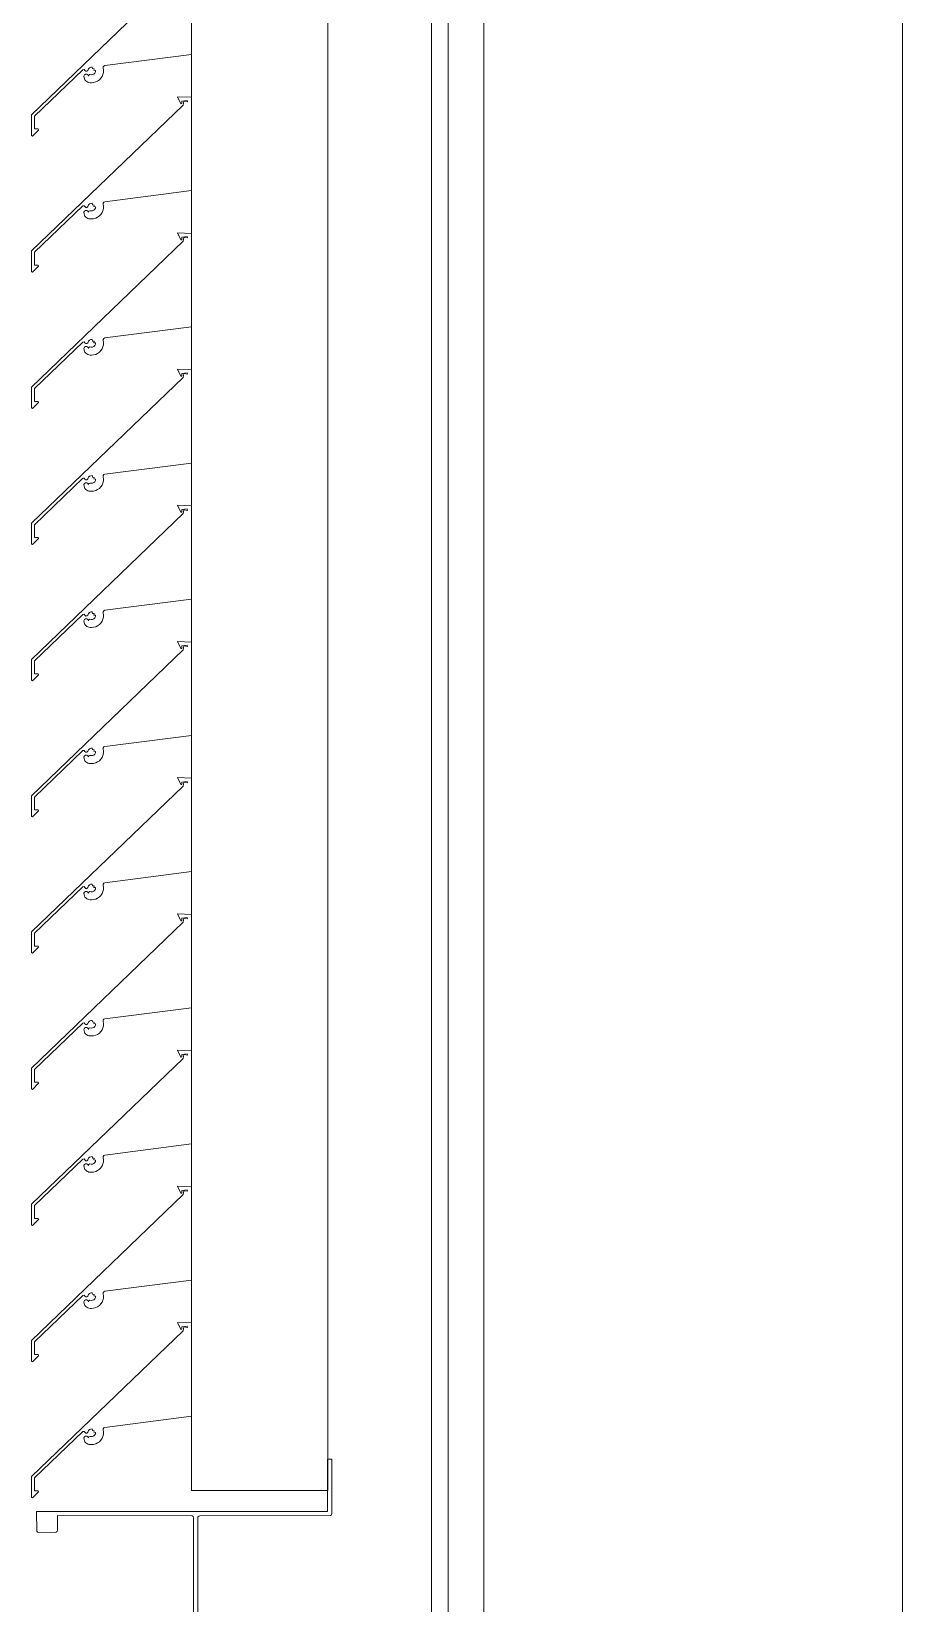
# Model space of a CAD drawing. Header units: millimetres. Extents: x -220592 to 404889, y -217665 to 38245.
# Drawn here: x -806.58 to -802.42, y -1181.15 to -1173.65 of the extents above; entities that cross this region are included whole.
import ezdxf

# ---------------------------------------------------------------- set-up
doc = ezdxf.new("R2010")
doc.units = ezdxf.units.MM
doc.linetypes.add('XKITLINE00', pattern=[0])
doc.layers.add('Part', color=7, linetype='Continuous', lineweight=0)

# ---------------------------------------------------------------- blocks, each defined once
blk = doc.blocks.new('*A15047')
at = {"layer": 'Part', "color": 7, "linetype": 'XKITLINE00', "lineweight": 0}
for p, q in [((8.69, 356.643483), (8.69, 102.780027)), ((6.69, 102.780027), (6.69, 273.099959))]:
    blk.add_line(p, q, dxfattribs=at)
blk = doc.blocks.new('*A15048')
at = {"layer": 'Part', "color": 7, "linetype": 'XKITLINE00', "lineweight": 0}
for p, q in [((6.439864, 241.4), (6.439864, 214.15)), ((6.519864, 214.15), (6.519864, 241.4))]:
    blk.add_line(p, q, dxfattribs=at)
blk = doc.blocks.new('*A15804')
at = {"layer": 'Part', "color": 7, "linetype": 'XKITLINE00', "lineweight": 0}
for p, q in [((5.255094, 230.527984), (4.529972, 229.831738)), ((5.294696, 230.565326), (5.227201, 230.56794)), ((5.227201, 230.56794), (5.242736, 230.534453)), ((5.242736, 230.534453), (5.247859, 230.534865)), ((5.247859, 230.534865), (5.247988, 230.547056)), ((5.247988, 230.547056), (5.272971, 230.550196)), ((5.257991, 230.546527), (5.255094, 230.527984)), ((5.275007, 230.543623), (5.257991, 230.546527)), ((5.272971, 230.550196), (5.275007, 230.543623)), ((4.807159, 230.056108), (4.813235, 230.058898)), ((4.813235, 230.058898), (4.819907, 230.05932)), ((4.819907, 230.05932), (4.822229, 230.05193)), ((4.872437, 230.054354), (4.872676, 230.059876)), ((4.872676, 230.059876), (4.875813, 230.064428)), ((4.875813, 230.064428), (4.880888, 230.066618)), ((4.880888, 230.066618), (5.294696, 230.119622)), ((4.545007, 229.825371), (4.776023, 230.046774)), ((4.776023, 230.046774), (4.781182, 230.047866)), ((4.78333, 230.021956), (4.78069, 230.016482)), ((4.78069, 230.016482), (4.781186, 230.008712)), ((4.781182, 230.047866), (4.784837, 230.043239)), ((4.781186, 230.008712), (4.782921, 230.003216)), ((4.782921, 230.003216), (4.785675, 229.998153)), ((4.788474, 230.025193), (4.78333, 230.021956)), ((4.784837, 230.043239), (4.789301, 230.039385)), ((4.785675, 229.998153), (4.789347, 229.99371)), ((4.794552, 230.025205), (4.788474, 230.025193)), ((4.789301, 230.039385), (4.795195, 230.039591)), ((4.789347, 229.99371), (4.7938, 229.990052)), ((4.7938, 229.990052), (4.79887, 229.987312)), ((4.799708, 230.021987), (4.794552, 230.025205)), ((4.795195, 230.039591), (4.799378, 230.043748)), ((4.79887, 229.987312), (4.804371, 229.985593)), ((4.799378, 230.043748), (4.802492, 230.051322)), ((4.80265, 230.016515), (4.799708, 230.021987)), ((4.802492, 230.051322), (4.807159, 230.056108)), ((4.80468, 230.021496), (4.80265, 230.016515)), ((4.804371, 229.985593), (4.810099, 229.984957)), ((4.809491, 230.023903), (4.80468, 230.021496)), ((4.815409, 230.022998), (4.809491, 230.023903)), ((4.810099, 229.984957), (4.816898, 229.984859)), ((4.821909, 230.023342), (4.815409, 230.022998)), ((4.816898, 229.984859), (4.827111, 229.985644)), ((4.827877, 230.02594), (4.821909, 230.023342)), ((4.822229, 230.05193), (4.829394, 230.050986)), ((4.827111, 229.985644), (4.837012, 229.988267)), ((4.832559, 230.030462), (4.827877, 230.02594)), ((4.829394, 230.050986), (4.828225, 230.043926)), ((4.828225, 230.043926), (4.83593, 230.04282)), ((4.835361, 230.036336), (4.832559, 230.030462)), ((4.83593, 230.04282), (4.835361, 230.036336)), ((4.837012, 229.988267), (4.846275, 229.99264)), ((4.846275, 229.99264), (4.854591, 229.998618)), ((4.854591, 229.998618), (4.861687, 230.006005)), ((4.861687, 230.006005), (4.867327, 230.014555)), ((4.867327, 230.014555), (4.871325, 230.023985)), ((4.871325, 230.023985), (4.873548, 230.033984)), ((4.873923, 230.04422), (4.872437, 230.054354)), ((4.873548, 230.033984), (4.873923, 230.04422)), ((4.529972, 229.831738), (4.530525, 229.732587)), ((4.535206, 229.730119), (4.563855, 229.759007)), ((4.54535, 229.764025), (4.545007, 229.825371)), ((4.56277, 229.763928), (4.54535, 229.764025)), ((4.563855, 229.759007), (4.56277, 229.763928)), ((4.530525, 229.732587), (4.535206, 229.730119))]:
    blk.add_line(p, q, dxfattribs=at)
blk = doc.blocks.new('*A15805')
at = {"layer": 'Part', "color": 7, "linetype": 'XKITLINE00', "lineweight": 0}
for p, q in [((5.294696, 229.915326), (5.227201, 229.91794)), ((5.227201, 229.91794), (5.242736, 229.884453)), ((5.255094, 229.877984), (4.529972, 229.181738)), ((5.242736, 229.884453), (5.247859, 229.884865)), ((5.247859, 229.884865), (5.247988, 229.897056)), ((5.247988, 229.897056), (5.272971, 229.900196)), ((5.257991, 229.896527), (5.255094, 229.877984)), ((5.275007, 229.893623), (5.257991, 229.896527)), ((5.272971, 229.900196), (5.275007, 229.893623)), ((4.880888, 229.416618), (5.294696, 229.469622)), ((4.545007, 229.175371), (4.776023, 229.396774)), ((4.776023, 229.396774), (4.781182, 229.397866)), ((4.781182, 229.397866), (4.784837, 229.393239)), ((4.784837, 229.393239), (4.789301, 229.389385)), ((4.789301, 229.389385), (4.795195, 229.389591)), ((4.795195, 229.389591), (4.799378, 229.393748)), ((4.799378, 229.393748), (4.802492, 229.401322)), ((4.802492, 229.401322), (4.807159, 229.406108)), ((4.807159, 229.406108), (4.813235, 229.408898)), ((4.813235, 229.408898), (4.819907, 229.40932)), ((4.819907, 229.40932), (4.822229, 229.40193)), ((4.822229, 229.40193), (4.829394, 229.400986)), ((4.829394, 229.400986), (4.828225, 229.393926)), ((4.828225, 229.393926), (4.83593, 229.39282)), ((4.835361, 229.386336), (4.832559, 229.380462)), ((4.83593, 229.39282), (4.835361, 229.386336)), ((4.871325, 229.373985), (4.873548, 229.383984)), ((4.872437, 229.404354), (4.872676, 229.409876)), ((4.873923, 229.39422), (4.872437, 229.404354)), ((4.872676, 229.409876), (4.875813, 229.414428)), ((4.873548, 229.383984), (4.873923, 229.39422)), ((4.875813, 229.414428), (4.880888, 229.416618)), ((4.78333, 229.371956), (4.78069, 229.366482)), ((4.78069, 229.366482), (4.781186, 229.358712)), ((4.781186, 229.358712), (4.782921, 229.353216)), ((4.782921, 229.353216), (4.785675, 229.348153)), ((4.788474, 229.375193), (4.78333, 229.371956)), ((4.785675, 229.348153), (4.789347, 229.34371)), ((4.794552, 229.375205), (4.788474, 229.375193)), ((4.789347, 229.34371), (4.7938, 229.340052)), ((4.7938, 229.340052), (4.79887, 229.337312)), ((4.799708, 229.371987), (4.794552, 229.375205)), ((4.79887, 229.337312), (4.804371, 229.335593)), ((4.80265, 229.366515), (4.799708, 229.371987)), ((4.80468, 229.371496), (4.80265, 229.366515)), ((4.804371, 229.335593), (4.810099, 229.334957)), ((4.809491, 229.373903), (4.80468, 229.371496)), ((4.815409, 229.372998), (4.809491, 229.373903)), ((4.810099, 229.334957), (4.816898, 229.334859)), ((4.821909, 229.373342), (4.815409, 229.372998)), ((4.816898, 229.334859), (4.827111, 229.335644)), ((4.827877, 229.37594), (4.821909, 229.373342)), ((4.827111, 229.335644), (4.837012, 229.338267)), ((4.832559, 229.380462), (4.827877, 229.37594)), ((4.837012, 229.338267), (4.846275, 229.34264)), ((4.846275, 229.34264), (4.854591, 229.348618)), ((4.854591, 229.348618), (4.861687, 229.356005)), ((4.861687, 229.356005), (4.867327, 229.364555)), ((4.867327, 229.364555), (4.871325, 229.373985)), ((4.529972, 229.181738), (4.530525, 229.082587)), ((4.54535, 229.114025), (4.545007, 229.175371)), ((4.535206, 229.080119), (4.563855, 229.109007)), ((4.56277, 229.113928), (4.54535, 229.114025)), ((4.563855, 229.109007), (4.56277, 229.113928)), ((4.530525, 229.082587), (4.535206, 229.080119))]:
    blk.add_line(p, q, dxfattribs=at)
blk = doc.blocks.new('*A15806')
at = {"layer": 'Part', "color": 7, "linetype": 'XKITLINE00', "lineweight": 0}
for p, q in [((5.294696, 229.265326), (5.227201, 229.26794)), ((5.227201, 229.26794), (5.242736, 229.234453)), ((5.242736, 229.234453), (5.247859, 229.234865)), ((5.247859, 229.234865), (5.247988, 229.247056)), ((5.247988, 229.247056), (5.272971, 229.250196)), ((5.257991, 229.246527), (5.255094, 229.227984)), ((5.275007, 229.243623), (5.257991, 229.246527)), ((5.272971, 229.250196), (5.275007, 229.243623)), ((5.255094, 229.227984), (4.529972, 228.531738)), ((4.880888, 228.766618), (5.294696, 228.819622)), ((4.545007, 228.525371), (4.776023, 228.746774)), ((4.776023, 228.746774), (4.781182, 228.747866)), ((4.78333, 228.721956), (4.78069, 228.716482)), ((4.78069, 228.716482), (4.781186, 228.708712)), ((4.781182, 228.747866), (4.784837, 228.743239)), ((4.781186, 228.708712), (4.782921, 228.703216)), ((4.788474, 228.725193), (4.78333, 228.721956)), ((4.784837, 228.743239), (4.789301, 228.739385)), ((4.794552, 228.725205), (4.788474, 228.725193)), ((4.789301, 228.739385), (4.795195, 228.739591)), ((4.799708, 228.721987), (4.794552, 228.725205)), ((4.795195, 228.739591), (4.799378, 228.743748)), ((4.799378, 228.743748), (4.802492, 228.751322)), ((4.80265, 228.716515), (4.799708, 228.721987)), ((4.802492, 228.751322), (4.807159, 228.756108)), ((4.80468, 228.721496), (4.80265, 228.716515)), ((4.809491, 228.723903), (4.80468, 228.721496)), ((4.807159, 228.756108), (4.813235, 228.758898)), ((4.815409, 228.722998), (4.809491, 228.723903)), ((4.813235, 228.758898), (4.819907, 228.75932)), ((4.821909, 228.723342), (4.815409, 228.722998)), ((4.819907, 228.75932), (4.822229, 228.75193)), ((4.827877, 228.72594), (4.821909, 228.723342)), ((4.822229, 228.75193), (4.829394, 228.750986)), ((4.832559, 228.730462), (4.827877, 228.72594)), ((4.829394, 228.750986), (4.828225, 228.743926)), ((4.828225, 228.743926), (4.83593, 228.74282)), ((4.835361, 228.736336), (4.832559, 228.730462)), ((4.83593, 228.74282), (4.835361, 228.736336)), ((4.861687, 228.706005), (4.867327, 228.714555)), ((4.867327, 228.714555), (4.871325, 228.723985)), ((4.871325, 228.723985), (4.873548, 228.733984)), ((4.872437, 228.754354), (4.872676, 228.759876)), ((4.873923, 228.74422), (4.872437, 228.754354)), ((4.872676, 228.759876), (4.875813, 228.764428)), ((4.873548, 228.733984), (4.873923, 228.74422)), ((4.875813, 228.764428), (4.880888, 228.766618)), ((4.782921, 228.703216), (4.785675, 228.698153)), ((4.785675, 228.698153), (4.789347, 228.69371)), ((4.789347, 228.69371), (4.7938, 228.690052)), ((4.7938, 228.690052), (4.79887, 228.687312)), ((4.79887, 228.687312), (4.804371, 228.685593)), ((4.804371, 228.685593), (4.810099, 228.684957)), ((4.810099, 228.684957), (4.816898, 228.684859)), ((4.816898, 228.684859), (4.827111, 228.685644)), ((4.827111, 228.685644), (4.837012, 228.688267)), ((4.837012, 228.688267), (4.846275, 228.69264)), ((4.846275, 228.69264), (4.854591, 228.698618)), ((4.854591, 228.698618), (4.861687, 228.706005)), ((4.529972, 228.531738), (4.530525, 228.432587)), ((4.54535, 228.464025), (4.545007, 228.525371)), ((4.530525, 228.432587), (4.535206, 228.430119)), ((4.535206, 228.430119), (4.563855, 228.459007)), ((4.56277, 228.463928), (4.54535, 228.464025)), ((4.563855, 228.459007), (4.56277, 228.463928))]:
    blk.add_line(p, q, dxfattribs=at)
blk = doc.blocks.new('*A15807')
at = {"layer": 'Part', "color": 7, "linetype": 'XKITLINE00', "lineweight": 0}
for p, q in [((5.294696, 231.215326), (5.227201, 231.21794)), ((5.227201, 231.21794), (5.242736, 231.184453)), ((5.242736, 231.184453), (5.247859, 231.184865)), ((5.247859, 231.184865), (5.247988, 231.197056)), ((5.247988, 231.197056), (5.272971, 231.200196)), ((5.257991, 231.196527), (5.255094, 231.177984)), ((5.275007, 231.193623), (5.257991, 231.196527)), ((5.272971, 231.200196), (5.275007, 231.193623)), ((5.255094, 231.177984), (4.529972, 230.481738)), ((4.880888, 230.716618), (5.294696, 230.769622)), ((4.545007, 230.475371), (4.776023, 230.696774)), ((4.776023, 230.696774), (4.781182, 230.697866)), ((4.78333, 230.671956), (4.78069, 230.666482)), ((4.78069, 230.666482), (4.781186, 230.658712)), ((4.781182, 230.697866), (4.784837, 230.693239)), ((4.788474, 230.675193), (4.78333, 230.671956)), ((4.784837, 230.693239), (4.789301, 230.689385)), ((4.794552, 230.675205), (4.788474, 230.675193)), ((4.789301, 230.689385), (4.795195, 230.689591)), ((4.799708, 230.671987), (4.794552, 230.675205)), ((4.795195, 230.689591), (4.799378, 230.693748)), ((4.799378, 230.693748), (4.802492, 230.701322)), ((4.80265, 230.666515), (4.799708, 230.671987)), ((4.802492, 230.701322), (4.807159, 230.706108)), ((4.80468, 230.671496), (4.80265, 230.666515)), ((4.809491, 230.673903), (4.80468, 230.671496)), ((4.807159, 230.706108), (4.813235, 230.708898)), ((4.815409, 230.672998), (4.809491, 230.673903)), ((4.813235, 230.708898), (4.819907, 230.70932)), ((4.821909, 230.673342), (4.815409, 230.672998)), ((4.819907, 230.70932), (4.822229, 230.70193)), ((4.827877, 230.67594), (4.821909, 230.673342)), ((4.822229, 230.70193), (4.829394, 230.700986)), ((4.832559, 230.680462), (4.827877, 230.67594)), ((4.829394, 230.700986), (4.828225, 230.693926)), ((4.828225, 230.693926), (4.83593, 230.69282)), ((4.835361, 230.686336), (4.832559, 230.680462)), ((4.83593, 230.69282), (4.835361, 230.686336)), ((4.861687, 230.656005), (4.867327, 230.664555)), ((4.867327, 230.664555), (4.871325, 230.673985)), ((4.871325, 230.673985), (4.873548, 230.683984)), ((4.872437, 230.704354), (4.872676, 230.709876)), ((4.873923, 230.69422), (4.872437, 230.704354)), ((4.872676, 230.709876), (4.875813, 230.714428)), ((4.873548, 230.683984), (4.873923, 230.69422)), ((4.875813, 230.714428), (4.880888, 230.716618)), ((4.781186, 230.658712), (4.782921, 230.653216)), ((4.782921, 230.653216), (4.785675, 230.648153)), ((4.785675, 230.648153), (4.789347, 230.64371)), ((4.789347, 230.64371), (4.7938, 230.640052)), ((4.7938, 230.640052), (4.79887, 230.637312)), ((4.79887, 230.637312), (4.804371, 230.635593)), ((4.804371, 230.635593), (4.810099, 230.634957)), ((4.810099, 230.634957), (4.816898, 230.634859)), ((4.816898, 230.634859), (4.827111, 230.635644)), ((4.827111, 230.635644), (4.837012, 230.638267)), ((4.837012, 230.638267), (4.846275, 230.64264)), ((4.846275, 230.64264), (4.854591, 230.648618)), ((4.854591, 230.648618), (4.861687, 230.656005)), ((4.529972, 230.481738), (4.530525, 230.382587)), ((4.54535, 230.414025), (4.545007, 230.475371)), ((4.530525, 230.382587), (4.535206, 230.380119)), ((4.535206, 230.380119), (4.563855, 230.409007)), ((4.56277, 230.413928), (4.54535, 230.414025)), ((4.563855, 230.409007), (4.56277, 230.413928))]:
    blk.add_line(p, q, dxfattribs=at)
blk = doc.blocks.new('*A15808')
at = {"layer": 'Part', "color": 7, "linetype": 'XKITLINE00', "lineweight": 0}
for p, q in [((5.294696, 231.865326), (5.227201, 231.86794)), ((5.227201, 231.86794), (5.242736, 231.834453)), ((5.255094, 231.827984), (4.529972, 231.131738)), ((5.242736, 231.834453), (5.247859, 231.834865)), ((5.247859, 231.834865), (5.247988, 231.847056)), ((5.247988, 231.847056), (5.272971, 231.850196)), ((5.257991, 231.846527), (5.255094, 231.827984)), ((5.275007, 231.843623), (5.257991, 231.846527)), ((5.272971, 231.850196), (5.275007, 231.843623)), ((4.880888, 231.366618), (5.294696, 231.419622)), ((4.545007, 231.125371), (4.776023, 231.346774)), ((4.776023, 231.346774), (4.781182, 231.347866)), ((4.781182, 231.347866), (4.784837, 231.343239)), ((4.784837, 231.343239), (4.789301, 231.339385)), ((4.789301, 231.339385), (4.795195, 231.339591)), ((4.795195, 231.339591), (4.799378, 231.343748)), ((4.799378, 231.343748), (4.802492, 231.351322)), ((4.802492, 231.351322), (4.807159, 231.356108)), ((4.807159, 231.356108), (4.813235, 231.358898)), ((4.813235, 231.358898), (4.819907, 231.35932)), ((4.819907, 231.35932), (4.822229, 231.35193)), ((4.822229, 231.35193), (4.829394, 231.350986)), ((4.829394, 231.350986), (4.828225, 231.343926)), ((4.828225, 231.343926), (4.83593, 231.34282)), ((4.835361, 231.336336), (4.832559, 231.330462)), ((4.83593, 231.34282), (4.835361, 231.336336)), ((4.872437, 231.354354), (4.872676, 231.359876)), ((4.873923, 231.34422), (4.872437, 231.354354)), ((4.872676, 231.359876), (4.875813, 231.364428)), ((4.873548, 231.333984), (4.873923, 231.34422)), ((4.875813, 231.364428), (4.880888, 231.366618)), ((4.78333, 231.321956), (4.78069, 231.316482)), ((4.78069, 231.316482), (4.781186, 231.308712)), ((4.781186, 231.308712), (4.782921, 231.303216)), ((4.782921, 231.303216), (4.785675, 231.298153)), ((4.788474, 231.325193), (4.78333, 231.321956)), ((4.785675, 231.298153), (4.789347, 231.29371)), ((4.794552, 231.325205), (4.788474, 231.325193)), ((4.789347, 231.29371), (4.7938, 231.290052)), ((4.7938, 231.290052), (4.79887, 231.287312)), ((4.799708, 231.321987), (4.794552, 231.325205)), ((4.79887, 231.287312), (4.804371, 231.285593)), ((4.80265, 231.316515), (4.799708, 231.321987)), ((4.80468, 231.321496), (4.80265, 231.316515)), ((4.804371, 231.285593), (4.810099, 231.284957)), ((4.809491, 231.323903), (4.80468, 231.321496)), ((4.815409, 231.322998), (4.809491, 231.323903)), ((4.810099, 231.284957), (4.816898, 231.284859)), ((4.821909, 231.323342), (4.815409, 231.322998)), ((4.816898, 231.284859), (4.827111, 231.285644)), ((4.827877, 231.32594), (4.821909, 231.323342)), ((4.827111, 231.285644), (4.837012, 231.288267)), ((4.832559, 231.330462), (4.827877, 231.32594)), ((4.837012, 231.288267), (4.846275, 231.29264)), ((4.846275, 231.29264), (4.854591, 231.298618)), ((4.854591, 231.298618), (4.861687, 231.306005)), ((4.861687, 231.306005), (4.867327, 231.314555)), ((4.867327, 231.314555), (4.871325, 231.323985)), ((4.871325, 231.323985), (4.873548, 231.333984)), ((4.529972, 231.131738), (4.530525, 231.032587)), ((4.54535, 231.064025), (4.545007, 231.125371)), ((4.535206, 231.030119), (4.563855, 231.059007)), ((4.56277, 231.063928), (4.54535, 231.064025)), ((4.563855, 231.059007), (4.56277, 231.063928)), ((4.530525, 231.032587), (4.535206, 231.030119))]:
    blk.add_line(p, q, dxfattribs=at)
blk = doc.blocks.new('*A15809')
at = {"layer": 'Part', "color": 7, "linetype": 'XKITLINE00', "lineweight": 0}
for p, q in [((5.255094, 232.477984), (4.529972, 231.781738)), ((5.294696, 232.515326), (5.227201, 232.51794)), ((5.227201, 232.51794), (5.242736, 232.484453)), ((5.242736, 232.484453), (5.247859, 232.484865)), ((5.247859, 232.484865), (5.247988, 232.497056)), ((5.247988, 232.497056), (5.272971, 232.500196)), ((5.257991, 232.496527), (5.255094, 232.477984)), ((5.275007, 232.493623), (5.257991, 232.496527)), ((5.272971, 232.500196), (5.275007, 232.493623)), ((4.872437, 232.004354), (4.872676, 232.009876)), ((4.872676, 232.009876), (4.875813, 232.014428)), ((4.875813, 232.014428), (4.880888, 232.016618)), ((4.880888, 232.016618), (5.294696, 232.069622)), ((4.545007, 231.775371), (4.776023, 231.996774)), ((4.776023, 231.996774), (4.781182, 231.997866)), ((4.78333, 231.971956), (4.78069, 231.966482)), ((4.78069, 231.966482), (4.781186, 231.958712)), ((4.781182, 231.997866), (4.784837, 231.993239)), ((4.781186, 231.958712), (4.782921, 231.953216)), ((4.782921, 231.953216), (4.785675, 231.948153)), ((4.788474, 231.975193), (4.78333, 231.971956)), ((4.784837, 231.993239), (4.789301, 231.989385)), ((4.785675, 231.948153), (4.789347, 231.94371)), ((4.794552, 231.975205), (4.788474, 231.975193)), ((4.789301, 231.989385), (4.795195, 231.989591)), ((4.789347, 231.94371), (4.7938, 231.940052)), ((4.7938, 231.940052), (4.79887, 231.937312)), ((4.799708, 231.971987), (4.794552, 231.975205)), ((4.795195, 231.989591), (4.799378, 231.993748)), ((4.79887, 231.937312), (4.804371, 231.935593)), ((4.799378, 231.993748), (4.802492, 232.001322)), ((4.80265, 231.966515), (4.799708, 231.971987)), ((4.802492, 232.001322), (4.807159, 232.006108)), ((4.80468, 231.971496), (4.80265, 231.966515)), ((4.804371, 231.935593), (4.810099, 231.934957)), ((4.809491, 231.973903), (4.80468, 231.971496)), ((4.807159, 232.006108), (4.813235, 232.008898)), ((4.815409, 231.972998), (4.809491, 231.973903)), ((4.810099, 231.934957), (4.816898, 231.934859)), ((4.813235, 232.008898), (4.819907, 232.00932)), ((4.821909, 231.973342), (4.815409, 231.972998)), ((4.816898, 231.934859), (4.827111, 231.935644)), ((4.819907, 232.00932), (4.822229, 232.00193)), ((4.827877, 231.97594), (4.821909, 231.973342)), ((4.822229, 232.00193), (4.829394, 232.000986)), ((4.827111, 231.935644), (4.837012, 231.938267)), ((4.832559, 231.980462), (4.827877, 231.97594)), ((4.829394, 232.000986), (4.828225, 231.993926)), ((4.828225, 231.993926), (4.83593, 231.99282)), ((4.835361, 231.986336), (4.832559, 231.980462)), ((4.83593, 231.99282), (4.835361, 231.986336)), ((4.837012, 231.938267), (4.846275, 231.94264)), ((4.846275, 231.94264), (4.854591, 231.948618)), ((4.854591, 231.948618), (4.861687, 231.956005)), ((4.861687, 231.956005), (4.867327, 231.964555)), ((4.867327, 231.964555), (4.871325, 231.973985)), ((4.871325, 231.973985), (4.873548, 231.983984)), ((4.873923, 231.99422), (4.872437, 232.004354)), ((4.873548, 231.983984), (4.873923, 231.99422)), ((4.529972, 231.781738), (4.530525, 231.682587)), ((4.54535, 231.714025), (4.545007, 231.775371)), ((4.56277, 231.713928), (4.54535, 231.714025)), ((4.563855, 231.709007), (4.56277, 231.713928)), ((4.530525, 231.682587), (4.535206, 231.680119)), ((4.535206, 231.680119), (4.563855, 231.709007))]:
    blk.add_line(p, q, dxfattribs=at)
blk = doc.blocks.new('*A15810')
at = {"layer": 'Part', "color": 7, "linetype": 'XKITLINE00', "lineweight": 0}
for p, q in [((5.294696, 233.165326), (5.227201, 233.16794)), ((5.227201, 233.16794), (5.242736, 233.134453)), ((5.247859, 233.134865), (5.247988, 233.147056)), ((5.247988, 233.147056), (5.272971, 233.150196)), ((5.257991, 233.146527), (5.255094, 233.127984)), ((5.275007, 233.143623), (5.257991, 233.146527)), ((5.272971, 233.150196), (5.275007, 233.143623)), ((5.255094, 233.127984), (4.529972, 232.431738)), ((5.242736, 233.134453), (5.247859, 233.134865)), ((4.880888, 232.666618), (5.294696, 232.719622)), ((4.545007, 232.425371), (4.776023, 232.646774)), ((4.776023, 232.646774), (4.781182, 232.647866)), ((4.78333, 232.621956), (4.78069, 232.616482)), ((4.78069, 232.616482), (4.781186, 232.608712)), ((4.781182, 232.647866), (4.784837, 232.643239)), ((4.788474, 232.625193), (4.78333, 232.621956)), ((4.784837, 232.643239), (4.789301, 232.639385)), ((4.794552, 232.625205), (4.788474, 232.625193)), ((4.789301, 232.639385), (4.795195, 232.639591)), ((4.799708, 232.621987), (4.794552, 232.625205)), ((4.795195, 232.639591), (4.799378, 232.643748)), ((4.799378, 232.643748), (4.802492, 232.651322)), ((4.80265, 232.616515), (4.799708, 232.621987)), ((4.802492, 232.651322), (4.807159, 232.656108)), ((4.80468, 232.621496), (4.80265, 232.616515)), ((4.809491, 232.623903), (4.80468, 232.621496)), ((4.807159, 232.656108), (4.813235, 232.658898)), ((4.815409, 232.622998), (4.809491, 232.623903)), ((4.813235, 232.658898), (4.819907, 232.65932)), ((4.821909, 232.623342), (4.815409, 232.622998)), ((4.819907, 232.65932), (4.822229, 232.65193)), ((4.827877, 232.62594), (4.821909, 232.623342)), ((4.822229, 232.65193), (4.829394, 232.650986)), ((4.832559, 232.630462), (4.827877, 232.62594)), ((4.829394, 232.650986), (4.828225, 232.643926)), ((4.828225, 232.643926), (4.83593, 232.64282)), ((4.835361, 232.636336), (4.832559, 232.630462)), ((4.83593, 232.64282), (4.835361, 232.636336)), ((4.861687, 232.606005), (4.867327, 232.614555)), ((4.867327, 232.614555), (4.871325, 232.623985)), ((4.871325, 232.623985), (4.873548, 232.633984)), ((4.872437, 232.654354), (4.872676, 232.659876)), ((4.873923, 232.64422), (4.872437, 232.654354)), ((4.872676, 232.659876), (4.875813, 232.664428)), ((4.873548, 232.633984), (4.873923, 232.64422)), ((4.875813, 232.664428), (4.880888, 232.666618)), ((4.781186, 232.608712), (4.782921, 232.603216)), ((4.782921, 232.603216), (4.785675, 232.598153)), ((4.785675, 232.598153), (4.789347, 232.59371)), ((4.789347, 232.59371), (4.7938, 232.590052)), ((4.7938, 232.590052), (4.79887, 232.587312)), ((4.79887, 232.587312), (4.804371, 232.585593)), ((4.804371, 232.585593), (4.810099, 232.584957)), ((4.810099, 232.584957), (4.816898, 232.584859)), ((4.816898, 232.584859), (4.827111, 232.585644)), ((4.827111, 232.585644), (4.837012, 232.588267)), ((4.837012, 232.588267), (4.846275, 232.59264)), ((4.846275, 232.59264), (4.854591, 232.598618)), ((4.854591, 232.598618), (4.861687, 232.606005)), ((4.529972, 232.431738), (4.530525, 232.332587)), ((4.54535, 232.364025), (4.545007, 232.425371)), ((4.530525, 232.332587), (4.535206, 232.330119)), ((4.535206, 232.330119), (4.563855, 232.359007)), ((4.56277, 232.363928), (4.54535, 232.364025)), ((4.563855, 232.359007), (4.56277, 232.363928))]:
    blk.add_line(p, q, dxfattribs=at)
blk = doc.blocks.new('*A15811')
at = {"layer": 'Part', "color": 7, "linetype": 'XKITLINE00', "lineweight": 0}
for p, q in [((5.294696, 233.815326), (5.227201, 233.81794)), ((5.227201, 233.81794), (5.242736, 233.784453)), ((5.255094, 233.777984), (4.529972, 233.081738)), ((5.242736, 233.784453), (5.247859, 233.784865)), ((5.247859, 233.784865), (5.247988, 233.797056)), ((5.247988, 233.797056), (5.272971, 233.800196)), ((5.257991, 233.796527), (5.255094, 233.777984)), ((5.275007, 233.793623), (5.257991, 233.796527)), ((5.272971, 233.800196), (5.275007, 233.793623)), ((4.880888, 233.316618), (5.294696, 233.369622)), ((4.545007, 233.075371), (4.776023, 233.296774)), ((4.776023, 233.296774), (4.781182, 233.297866)), ((4.781182, 233.297866), (4.784837, 233.293239)), ((4.784837, 233.293239), (4.789301, 233.289385)), ((4.789301, 233.289385), (4.795195, 233.289591)), ((4.795195, 233.289591), (4.799378, 233.293748)), ((4.799378, 233.293748), (4.802492, 233.301322)), ((4.802492, 233.301322), (4.807159, 233.306108)), ((4.807159, 233.306108), (4.813235, 233.308898)), ((4.813235, 233.308898), (4.819907, 233.30932)), ((4.819907, 233.30932), (4.822229, 233.30193)), ((4.822229, 233.30193), (4.829394, 233.300986)), ((4.829394, 233.300986), (4.828225, 233.293926)), ((4.828225, 233.293926), (4.83593, 233.29282)), ((4.835361, 233.286336), (4.832559, 233.280462)), ((4.83593, 233.29282), (4.835361, 233.286336)), ((4.872437, 233.304354), (4.872676, 233.309876)), ((4.873923, 233.29422), (4.872437, 233.304354)), ((4.872676, 233.309876), (4.875813, 233.314428)), ((4.873548, 233.283984), (4.873923, 233.29422)), ((4.875813, 233.314428), (4.880888, 233.316618)), ((4.78333, 233.271956), (4.78069, 233.266482)), ((4.78069, 233.266482), (4.781186, 233.258712)), ((4.781186, 233.258712), (4.782921, 233.253216)), ((4.782921, 233.253216), (4.785675, 233.248153)), ((4.788474, 233.275193), (4.78333, 233.271956)), ((4.785675, 233.248153), (4.789347, 233.24371)), ((4.794552, 233.275205), (4.788474, 233.275193)), ((4.789347, 233.24371), (4.7938, 233.240052)), ((4.7938, 233.240052), (4.79887, 233.237312)), ((4.799708, 233.271987), (4.794552, 233.275205)), ((4.79887, 233.237312), (4.804371, 233.235593)), ((4.80265, 233.266515), (4.799708, 233.271987)), ((4.80468, 233.271496), (4.80265, 233.266515)), ((4.804371, 233.235593), (4.810099, 233.234957)), ((4.809491, 233.273903), (4.80468, 233.271496)), ((4.815409, 233.272998), (4.809491, 233.273903)), ((4.810099, 233.234957), (4.816898, 233.234859)), ((4.821909, 233.273342), (4.815409, 233.272998)), ((4.816898, 233.234859), (4.827111, 233.235644)), ((4.827877, 233.27594), (4.821909, 233.273342)), ((4.827111, 233.235644), (4.837012, 233.238267)), ((4.832559, 233.280462), (4.827877, 233.27594)), ((4.837012, 233.238267), (4.846275, 233.24264)), ((4.846275, 233.24264), (4.854591, 233.248618)), ((4.854591, 233.248618), (4.861687, 233.256005)), ((4.861687, 233.256005), (4.867327, 233.264555)), ((4.867327, 233.264555), (4.871325, 233.273985)), ((4.871325, 233.273985), (4.873548, 233.283984)), ((4.529972, 233.081738), (4.530525, 232.982587)), ((4.54535, 233.014025), (4.545007, 233.075371)), ((4.535206, 232.980119), (4.563855, 233.009007)), ((4.56277, 233.013928), (4.54535, 233.014025)), ((4.563855, 233.009007), (4.56277, 233.013928)), ((4.530525, 232.982587), (4.535206, 232.980119))]:
    blk.add_line(p, q, dxfattribs=at)
blk = doc.blocks.new('*A15812')
at = {"layer": 'Part', "color": 7, "linetype": 'XKITLINE00', "lineweight": 0}
for p, q in [((5.255094, 234.427984), (4.529972, 233.731738)), ((5.294696, 234.465326), (5.227201, 234.46794)), ((5.227201, 234.46794), (5.242736, 234.434453)), ((5.242736, 234.434453), (5.247859, 234.434865)), ((5.247859, 234.434865), (5.247988, 234.447056)), ((5.247988, 234.447056), (5.272971, 234.450196)), ((5.257991, 234.446527), (5.255094, 234.427984)), ((5.275007, 234.443623), (5.257991, 234.446527)), ((5.272971, 234.450196), (5.275007, 234.443623)), ((4.872676, 233.959876), (4.875813, 233.964428)), ((4.875813, 233.964428), (4.880888, 233.966618)), ((4.880888, 233.966618), (5.294696, 234.019622)), ((4.545007, 233.725371), (4.776023, 233.946774)), ((4.776023, 233.946774), (4.781182, 233.947866)), ((4.78333, 233.921956), (4.78069, 233.916482)), ((4.78069, 233.916482), (4.781186, 233.908712)), ((4.781182, 233.947866), (4.784837, 233.943239)), ((4.781186, 233.908712), (4.782921, 233.903216)), ((4.782921, 233.903216), (4.785675, 233.898153)), ((4.788474, 233.925193), (4.78333, 233.921956)), ((4.784837, 233.943239), (4.789301, 233.939385)), ((4.785675, 233.898153), (4.789347, 233.89371)), ((4.794552, 233.925205), (4.788474, 233.925193)), ((4.789301, 233.939385), (4.795195, 233.939591)), ((4.789347, 233.89371), (4.7938, 233.890052)), ((4.7938, 233.890052), (4.79887, 233.887312)), ((4.799708, 233.921987), (4.794552, 233.925205)), ((4.795195, 233.939591), (4.799378, 233.943748)), ((4.79887, 233.887312), (4.804371, 233.885593)), ((4.799378, 233.943748), (4.802492, 233.951322)), ((4.80265, 233.916515), (4.799708, 233.921987)), ((4.802492, 233.951322), (4.807159, 233.956108)), ((4.80468, 233.921496), (4.80265, 233.916515)), ((4.804371, 233.885593), (4.810099, 233.884957)), ((4.809491, 233.923903), (4.80468, 233.921496)), ((4.807159, 233.956108), (4.813235, 233.958898)), ((4.815409, 233.922998), (4.809491, 233.923903)), ((4.813235, 233.958898), (4.819907, 233.95932)), ((4.821909, 233.923342), (4.815409, 233.922998)), ((4.816898, 233.884859), (4.827111, 233.885644)), ((4.819907, 233.95932), (4.822229, 233.95193)), ((4.827877, 233.92594), (4.821909, 233.923342)), ((4.822229, 233.95193), (4.829394, 233.950986)), ((4.827111, 233.885644), (4.837012, 233.888267)), ((4.832559, 233.930462), (4.827877, 233.92594)), ((4.829394, 233.950986), (4.828225, 233.943926)), ((4.828225, 233.943926), (4.83593, 233.94282)), ((4.835361, 233.936336), (4.832559, 233.930462)), ((4.83593, 233.94282), (4.835361, 233.936336)), ((4.837012, 233.888267), (4.846275, 233.89264)), ((4.846275, 233.89264), (4.854591, 233.898618)), ((4.854591, 233.898618), (4.861687, 233.906005)), ((4.861687, 233.906005), (4.867327, 233.914555)), ((4.867327, 233.914555), (4.871325, 233.923985)), ((4.871325, 233.923985), (4.873548, 233.933984)), ((4.872437, 233.954354), (4.872676, 233.959876)), ((4.873923, 233.94422), (4.872437, 233.954354)), ((4.873548, 233.933984), (4.873923, 233.94422)), ((4.810099, 233.884957), (4.816898, 233.884859)), ((4.529972, 233.731738), (4.530525, 233.632587)), ((4.54535, 233.664025), (4.545007, 233.725371)), ((4.56277, 233.663928), (4.54535, 233.664025)), ((4.563855, 233.659007), (4.56277, 233.663928)), ((4.530525, 233.632587), (4.535206, 233.630119)), ((4.535206, 233.630119), (4.563855, 233.659007))]:
    blk.add_line(p, q, dxfattribs=at)
blk = doc.blocks.new('*A15813')
at = {"layer": 'Part', "color": 7, "linetype": 'XKITLINE00', "lineweight": 0}
for p, q in [((5.944368, 228.365225), (5.944412, 228.615225)), ((5.944412, 228.615225), (5.964412, 228.615222)), ((5.964412, 228.615222), (5.964367, 228.355222)), ((4.555113, 228.271641), (4.554368, 228.365468)), ((4.554368, 228.365468), (5.944368, 228.365225)), ((4.654365, 228.34545), (4.654353, 228.27545)), ((5.298192, 228.344577), (4.654365, 228.34545)), ((5.302679, 228.340893), (5.298192, 228.344577)), ((5.304363, 228.335337), (5.302679, 228.340893)), ((5.303437, 227.39151), (5.304363, 228.335337)), ((5.324363, 228.335333), (5.324199, 227.395333)), ((5.325125, 228.33916), (5.324363, 228.335333)), ((5.328809, 228.343647), (5.325125, 228.33916)), ((5.334365, 228.345332), (5.328809, 228.343647)), ((5.958192, 228.345984), (5.334365, 228.345332)), ((5.96268, 228.349666), (5.958192, 228.345984)), ((5.964367, 228.355222), (5.96268, 228.349666)), ((4.558796, 228.267152), (4.555113, 228.271641)), ((4.564351, 228.265466), (4.558796, 228.267152)), ((4.648178, 228.266213), (4.564351, 228.265466)), ((4.652666, 228.269895), (4.648178, 228.266213)), ((4.654353, 228.27545), (4.652666, 228.269895)), ((4.554194, 227.365468), (4.55421, 227.455468)), ((4.55421, 227.455468), (4.555896, 227.461023)), ((4.555896, 227.461023), (4.560384, 227.464706)), ((4.560384, 227.464706), (4.644211, 227.465452)), ((4.644211, 227.465452), (4.649767, 227.463766)), ((4.649767, 227.463766), (4.653449, 227.459277)), ((4.653449, 227.459277), (4.654197, 227.38545)), ((5.944194, 227.365225), (4.554194, 227.365468)), ((4.654197, 227.38545), (5.294197, 227.385339)), ((5.294197, 227.385339), (5.299753, 227.387023)), ((5.299753, 227.387023), (5.303437, 227.39151)), ((5.324199, 227.395333), (5.325883, 227.389777)), ((5.325883, 227.389777), (5.330371, 227.386094)), ((5.330371, 227.386094), (5.954197, 227.385223)), ((5.94415, 227.115225), (5.944194, 227.365225)), ((5.954197, 227.385223), (5.959753, 227.383537)), ((5.959753, 227.383537), (5.963435, 227.379049)), ((5.963435, 227.379049), (5.96415, 227.115222)), ((5.96415, 227.115222), (5.94415, 227.115225))]:
    blk.add_line(p, q, dxfattribs=at)
blk = doc.blocks.new('*A15839')
at = {"layer": 'Part', "color": 7, "linetype": 'XKITLINE00', "lineweight": 0}
for p, q in [((5.294696, 235.115326), (5.227201, 235.11794)), ((5.227201, 235.11794), (5.242736, 235.084453)), ((5.247859, 235.084865), (5.247988, 235.097056)), ((5.247988, 235.097056), (5.272971, 235.100196)), ((5.257991, 235.096527), (5.255094, 235.077984)), ((5.275007, 235.093623), (5.257991, 235.096527)), ((5.272971, 235.100196), (5.275007, 235.093623)), ((5.255094, 235.077984), (4.529972, 234.381738)), ((5.242736, 235.084453), (5.247859, 235.084865)), ((4.880888, 234.616618), (5.294696, 234.669622)), ((4.545007, 234.375371), (4.776023, 234.596774)), ((4.776023, 234.596774), (4.781182, 234.597866)), ((4.78333, 234.571956), (4.78069, 234.566482)), ((4.78069, 234.566482), (4.781186, 234.558712)), ((4.781182, 234.597866), (4.784837, 234.593239)), ((4.788474, 234.575193), (4.78333, 234.571956)), ((4.784837, 234.593239), (4.789301, 234.589385)), ((4.794552, 234.575205), (4.788474, 234.575193)), ((4.789301, 234.589385), (4.795195, 234.589591)), ((4.799708, 234.571987), (4.794552, 234.575205)), ((4.795195, 234.589591), (4.799378, 234.593748)), ((4.799378, 234.593748), (4.802492, 234.601322)), ((4.80265, 234.566515), (4.799708, 234.571987)), ((4.802492, 234.601322), (4.807159, 234.606108)), ((4.80468, 234.571496), (4.80265, 234.566515)), ((4.809491, 234.573903), (4.80468, 234.571496)), ((4.807159, 234.606108), (4.813235, 234.608898)), ((4.815409, 234.572998), (4.809491, 234.573903)), ((4.813235, 234.608898), (4.819907, 234.60932)), ((4.821909, 234.573342), (4.815409, 234.572998)), ((4.819907, 234.60932), (4.822229, 234.60193)), ((4.827877, 234.57594), (4.821909, 234.573342)), ((4.822229, 234.60193), (4.829394, 234.600986)), ((4.832559, 234.580462), (4.827877, 234.57594)), ((4.829394, 234.600986), (4.828225, 234.593926)), ((4.828225, 234.593926), (4.83593, 234.59282)), ((4.835361, 234.586336), (4.832559, 234.580462)), ((4.83593, 234.59282), (4.835361, 234.586336)), ((4.861687, 234.556005), (4.867327, 234.564555)), ((4.867327, 234.564555), (4.871325, 234.573985)), ((4.871325, 234.573985), (4.873548, 234.583984)), ((4.872437, 234.604354), (4.872676, 234.609876)), ((4.873923, 234.59422), (4.872437, 234.604354)), ((4.872676, 234.609876), (4.875813, 234.614428)), ((4.873548, 234.583984), (4.873923, 234.59422)), ((4.875813, 234.614428), (4.880888, 234.616618)), ((4.781186, 234.558712), (4.782921, 234.553216)), ((4.782921, 234.553216), (4.785675, 234.548153)), ((4.785675, 234.548153), (4.789347, 234.54371)), ((4.789347, 234.54371), (4.7938, 234.540052)), ((4.7938, 234.540052), (4.79887, 234.537312)), ((4.79887, 234.537312), (4.804371, 234.535593)), ((4.804371, 234.535593), (4.810099, 234.534957)), ((4.810099, 234.534957), (4.816898, 234.534859)), ((4.816898, 234.534859), (4.827111, 234.535644)), ((4.827111, 234.535644), (4.837012, 234.538267)), ((4.837012, 234.538267), (4.846275, 234.54264)), ((4.846275, 234.54264), (4.854591, 234.548618)), ((4.854591, 234.548618), (4.861687, 234.556005)), ((4.529972, 234.381738), (4.530525, 234.282587)), ((4.54535, 234.314025), (4.545007, 234.375371)), ((4.530525, 234.282587), (4.535206, 234.280119)), ((4.535206, 234.280119), (4.563855, 234.309007)), ((4.56277, 234.313928), (4.54535, 234.314025)), ((4.563855, 234.309007), (4.56277, 234.313928))]:
    blk.add_line(p, q, dxfattribs=at)
blk = doc.blocks.new('*A15840')
at = {"layer": 'Part', "color": 7, "linetype": 'XKITLINE00', "lineweight": 0}
for p, q in [((5.294696, 235.765326), (5.227201, 235.76794)), ((5.227201, 235.76794), (5.242736, 235.734453)), ((5.255094, 235.727984), (4.529972, 235.031738)), ((5.242736, 235.734453), (5.247859, 235.734865)), ((5.247859, 235.734865), (5.247988, 235.747056)), ((5.247988, 235.747056), (5.272971, 235.750196)), ((5.257991, 235.746527), (5.255094, 235.727984)), ((5.275007, 235.743623), (5.257991, 235.746527)), ((5.272971, 235.750196), (5.275007, 235.743623)), ((4.880888, 235.266618), (5.294696, 235.319622)), ((4.545007, 235.025371), (4.776023, 235.246774)), ((4.776023, 235.246774), (4.781182, 235.247866)), ((4.781182, 235.247866), (4.784837, 235.243239)), ((4.784837, 235.243239), (4.789301, 235.239385)), ((4.789301, 235.239385), (4.795195, 235.239591)), ((4.795195, 235.239591), (4.799378, 235.243748)), ((4.799378, 235.243748), (4.802492, 235.251322)), ((4.802492, 235.251322), (4.807159, 235.256108)), ((4.807159, 235.256108), (4.813235, 235.258898)), ((4.813235, 235.258898), (4.819907, 235.25932)), ((4.819907, 235.25932), (4.822229, 235.25193)), ((4.822229, 235.25193), (4.829394, 235.250986)), ((4.829394, 235.250986), (4.828225, 235.243926)), ((4.828225, 235.243926), (4.83593, 235.24282)), ((4.835361, 235.236336), (4.832559, 235.230462)), ((4.83593, 235.24282), (4.835361, 235.236336)), ((4.872437, 235.254354), (4.872676, 235.259876)), ((4.873923, 235.24422), (4.872437, 235.254354)), ((4.872676, 235.259876), (4.875813, 235.264428)), ((4.873548, 235.233984), (4.873923, 235.24422)), ((4.875813, 235.264428), (4.880888, 235.266618)), ((4.78333, 235.221956), (4.78069, 235.216482)), ((4.78069, 235.216482), (4.781186, 235.208712)), ((4.781186, 235.208712), (4.782921, 235.203216)), ((4.782921, 235.203216), (4.785675, 235.198153)), ((4.788474, 235.225193), (4.78333, 235.221956)), ((4.785675, 235.198153), (4.789347, 235.19371)), ((4.794552, 235.225205), (4.788474, 235.225193)), ((4.789347, 235.19371), (4.7938, 235.190052)), ((4.7938, 235.190052), (4.79887, 235.187312)), ((4.799708, 235.221987), (4.794552, 235.225205)), ((4.79887, 235.187312), (4.804371, 235.185593)), ((4.80265, 235.216515), (4.799708, 235.221987)), ((4.80468, 235.221496), (4.80265, 235.216515)), ((4.804371, 235.185593), (4.810099, 235.184957)), ((4.809491, 235.223903), (4.80468, 235.221496)), ((4.815409, 235.222998), (4.809491, 235.223903)), ((4.810099, 235.184957), (4.816898, 235.184859)), ((4.821909, 235.223342), (4.815409, 235.222998)), ((4.816898, 235.184859), (4.827111, 235.185644)), ((4.827877, 235.22594), (4.821909, 235.223342)), ((4.827111, 235.185644), (4.837012, 235.188267)), ((4.832559, 235.230462), (4.827877, 235.22594)), ((4.837012, 235.188267), (4.846275, 235.19264)), ((4.846275, 235.19264), (4.854591, 235.198618)), ((4.854591, 235.198618), (4.861687, 235.206005)), ((4.861687, 235.206005), (4.867327, 235.214555)), ((4.867327, 235.214555), (4.871325, 235.223985)), ((4.871325, 235.223985), (4.873548, 235.233984)), ((4.529972, 235.031738), (4.530525, 234.932587)), ((4.54535, 234.964025), (4.545007, 235.025371)), ((4.535206, 234.930119), (4.563855, 234.959007)), ((4.56277, 234.963928), (4.54535, 234.964025)), ((4.563855, 234.959007), (4.56277, 234.963928)), ((4.530525, 234.932587), (4.535206, 234.930119))]:
    blk.add_line(p, q, dxfattribs=at)
blk = doc.blocks.new('*A15850')
at = {"layer": 'Part', "color": 7, "linetype": 'XKITLINE00', "lineweight": 0}
for p, q in [((5.294696, 242.26533), (5.944696, 242.26533)), ((5.294696, 242.26533), (5.294696, 228.465444)), ((5.944696, 242.26533), (5.944696, 228.465444)), ((5.294696, 228.465444), (5.944696, 228.465444))]:
    blk.add_line(p, q, dxfattribs=at)

msp = doc.modelspace()

# ---------------------------------------------------------------- block references
at = {"color": 7, "lineweight": 0}
for name in ['*A15047', '*A15850', '*A15048', '*A15840', '*A15839', '*A15812', '*A15811', '*A15810', '*A15809', '*A15808', '*A15807', '*A15804', '*A15805', '*A15806', '*A15813']:
    msp.add_blockref(name, (-811.109, -1409.08), dxfattribs=at)

doc.saveas('drawing.dxf')
